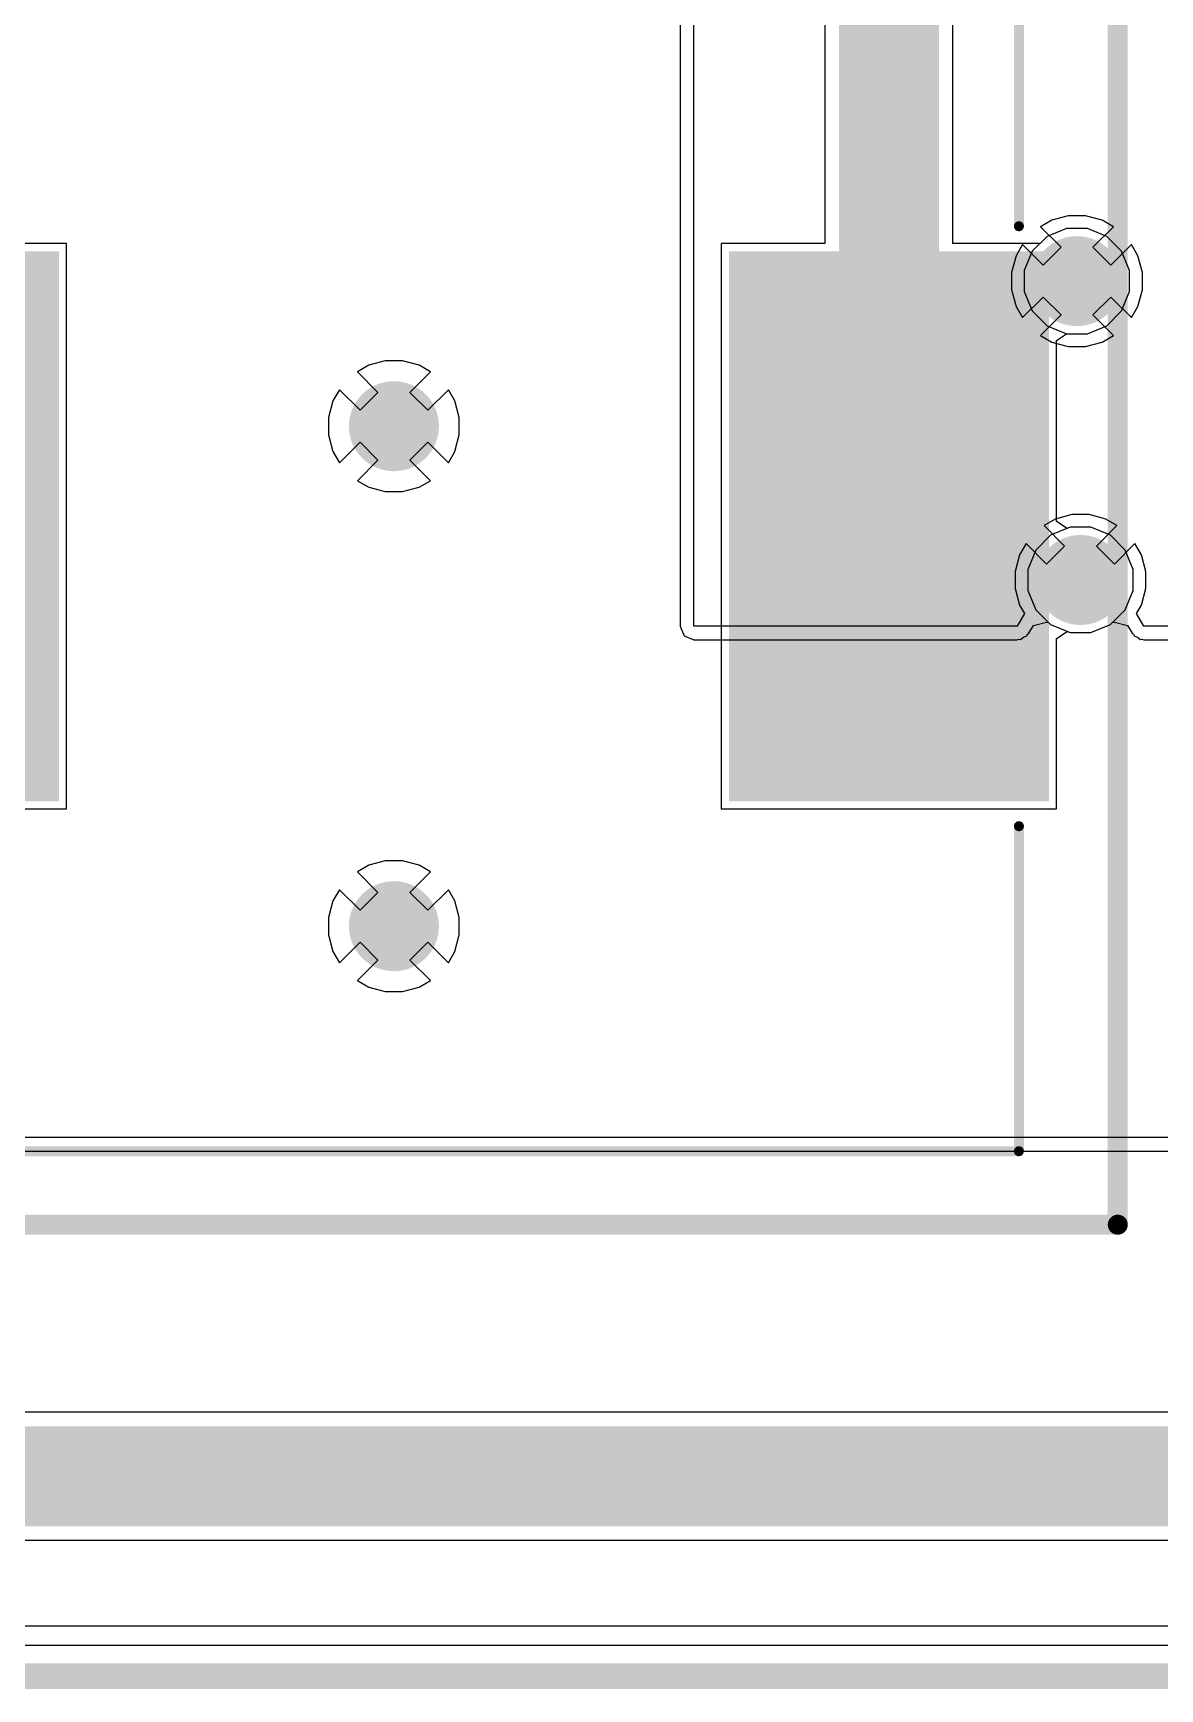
# Model space of a CAD drawing. Header units: inches. Extents: x 3 to 4.98, y 3.05 to 4.16.
# Drawn here: x 4.189 to 4.632, y 3.046 to 3.698 of the extents above; entities that cross this region are included whole.
import ezdxf

# ---------------------------------------------------------------- set-up
doc = ezdxf.new("R2010")
doc.units = ezdxf.units.IN
doc.header["$MEASUREMENT"] = 0
for name, color, linetype in [('Bottom Layer', 5, 'Continuous'), ('Bottom Solder', 6, 'Continuous'), ('Layer 1', 16, 'Continuous'), ('Layer 2', 76, 'Continuous'), ('Mechanical 1', 6, 'Continuous'), ('Mechanical 15', 56, 'Continuous'), ('Top Layer', 1, 'Continuous'), ('Top Overlay', 2, 'Continuous'), ('Top Paste', 8, 'Continuous'), ('Top Solder', 216, 'Continuous'), ('Via Holes', 16, 'Continuous')]:
    doc.layers.add(name, color=color, linetype=linetype)

# ---------------------------------------------------------------- blocks, each defined once
blk = doc.blocks.new('PM127SH330MRC_10')
at = {"layer": 'Top Layer'}
for points in [[(-0.25591, -0.1063), (-0.25591, 0.1063), (-0.13386, 0.1063), (-0.13386, -0.1063)], [(0.13386, -0.1063), (0.13386, 0.1063), (0.25591, 0.1063), (0.25591, -0.1063)]]:
    blk.add_hatch(color=1, dxfattribs=at).paths.add_polyline_path(points)
at = {"layer": 'Top Paste'}
for points in [[(-0.25591, -0.1063), (-0.25591, 0.1063), (-0.13386, 0.1063), (-0.13386, -0.1063)], [(0.13386, -0.1063), (0.13386, 0.1063), (0.25591, 0.1063), (0.25591, -0.1063)]]:
    blk.add_hatch(color=8, dxfattribs=at).paths.add_polyline_path(points)
at = {"layer": 'Top Solder'}
for points in [[(-0.25787, -0.10827), (-0.25787, 0.10827), (-0.13189, 0.10827), (-0.13189, -0.10827)], [(0.13189, -0.10827), (0.13189, 0.10827), (0.25787, 0.10827), (0.25787, -0.10827)]]:
    blk.add_hatch(color=216, dxfattribs=at).paths.add_polyline_path(points)
at = {"layer": 'Mechanical 15'}
for points in [[(-0.285, 0.275, 0.00787, 0.00787, 0), (0.285, 0.275, 0.00787, 0.00787, 0)], [(-0.285, -0.275, 0.00787, 0.00787, 0), (-0.285, 0.275, 0.00787, 0.00787, 0)], [(0.285, -0.275, 0.00787, 0.00787, 0), (0.285, 0.275, 0.00787, 0.00787, 0)], [(-0.285, -0.275, 0.00787, 0.00787, 0), (0.285, -0.275, 0.00787, 0.00787, 0)]]:
    blk.add_lwpolyline(points, format="xyseb", dxfattribs=at)
for points in [[(-0.28697, 0.275, 0.00394, 0.00394, 1), (-0.28303, 0.275, 0.00394, 0.00394, 1)], [(-0.28697, 0.275, 0.00394, 0.00394, 1), (-0.28303, 0.275, 0.00394, 0.00394, 1)], [(0.28303, 0.275, 0.00394, 0.00394, 1), (0.28697, 0.275, 0.00394, 0.00394, 1)], [(0.28303, 0.275, 0.00394, 0.00394, 1), (0.28697, 0.275, 0.00394, 0.00394, 1)], [(-0.28697, -0.275, 0.00394, 0.00394, 1), (-0.28303, -0.275, 0.00394, 0.00394, 1)], [(-0.28697, -0.275, 0.00394, 0.00394, 1), (-0.28303, -0.275, 0.00394, 0.00394, 1)], [(0.28303, -0.275, 0.00394, 0.00394, 1), (0.28697, -0.275, 0.00394, 0.00394, 1)], [(0.28303, -0.275, 0.00394, 0.00394, 1), (0.28697, -0.275, 0.00394, 0.00394, 1)]]:
    blk.add_lwpolyline(points, format="xyseb", close=True, dxfattribs=at)
at = {"layer": 'Top Overlay'}
for points in [[(-0.24606, 0.11811, 0.00394, 0.00394, 0), (-0.24606, 0.24606, 0.00394, 0.00394, 0)], [(-0.24606, 0.24606, 0.00394, 0.00394, 0), (0.24606, 0.24606, 0.00394, 0.00394, 0)], [(0.24606, 0.11811, 0.00394, 0.00394, 0), (0.24606, 0.24606, 0.00394, 0.00394, 0)], [(-0.24606, -0.24606, 0.00394, 0.00394, 0), (-0.24606, -0.11811, 0.00394, 0.00394, 0)], [(0.24606, -0.24606, 0.00394, 0.00394, 0), (0.24606, -0.11811, 0.00394, 0.00394, 0)], [(-0.24606, -0.24606, 0.00394, 0.00394, 0), (0.24606, -0.24606, 0.00394, 0.00394, 0)]]:
    blk.add_lwpolyline(points, format="xyseb", dxfattribs=at)
for points in [[(-0.24705, 0.24606, 0.00197, 0.00197, 1), (-0.24508, 0.24606, 0.00197, 0.00197, 1)], [(-0.24705, 0.24606, 0.00197, 0.00197, 1), (-0.24508, 0.24606, 0.00197, 0.00197, 1)], [(0.24508, 0.24606, 0.00197, 0.00197, 1), (0.24705, 0.24606, 0.00197, 0.00197, 1)], [(0.24508, 0.24606, 0.00197, 0.00197, 1), (0.24705, 0.24606, 0.00197, 0.00197, 1)], [(-0.24705, 0.11811, 0.00197, 0.00197, 1), (-0.24508, 0.11811, 0.00197, 0.00197, 1)], [(0.24508, 0.11811, 0.00197, 0.00197, 1), (0.24705, 0.11811, 0.00197, 0.00197, 1)], [(-0.24705, -0.11811, 0.00197, 0.00197, 1), (-0.24508, -0.11811, 0.00197, 0.00197, 1)], [(0.24508, -0.11811, 0.00197, 0.00197, 1), (0.24705, -0.11811, 0.00197, 0.00197, 1)], [(-0.24705, -0.24606, 0.00197, 0.00197, 1), (-0.24508, -0.24606, 0.00197, 0.00197, 1)], [(-0.24705, -0.24606, 0.00197, 0.00197, 1), (-0.24508, -0.24606, 0.00197, 0.00197, 1)], [(0.24508, -0.24606, 0.00197, 0.00197, 1), (0.24705, -0.24606, 0.00197, 0.00197, 1)], [(0.24508, -0.24606, 0.00197, 0.00197, 1), (0.24705, -0.24606, 0.00197, 0.00197, 1)]]:
    blk.add_lwpolyline(points, format="xyseb", close=True, dxfattribs=at)

msp = doc.modelspace()

# ---------------------------------------------------------------- hatches: boundary and pattern name
at = {"layer": 'Bottom Layer'}
h = msp.add_hatch(color=5, dxfattribs=at)
edge = h.paths.add_edge_path()
edge.add_arc((4.59963, 3.60043), 0.01575, 0, 360)
h = msp.add_hatch(color=5, dxfattribs=at)
edge = h.paths.add_edge_path()
edge.add_arc((4.33071, 3.54331), 0.01575, 0, 360)
h = msp.add_hatch(color=5, dxfattribs=at)
edge = h.paths.add_edge_path()
edge.add_arc((4.60103, 3.48278), 0.01575, 0, 360)
h = msp.add_hatch(color=5, dxfattribs=at)
edge = h.paths.add_edge_path()
edge.add_arc((4.33071, 3.34646), 0.01575, 0, 360)
at = {"layer": 'Bottom Solder'}
h = msp.add_hatch(color=6, dxfattribs=at)
edge = h.paths.add_edge_path()
edge.add_arc((4.59963, 3.60043), 0.01772, 0, 360)
h = msp.add_hatch(color=6, dxfattribs=at)
edge = h.paths.add_edge_path()
edge.add_arc((4.33071, 3.54331), 0.01772, 0, 360)
h = msp.add_hatch(color=6, dxfattribs=at)
edge = h.paths.add_edge_path()
edge.add_arc((4.60103, 3.48278), 0.01772, 0, 360)
h = msp.add_hatch(color=6, dxfattribs=at)
edge = h.paths.add_edge_path()
edge.add_arc((4.33071, 3.34646), 0.01772, 0, 360)
at = {"layer": 'Layer 1'}
h = msp.add_hatch(color=16, dxfattribs=at)
edge = h.paths.add_edge_path()
edge.add_arc((4.59963, 3.60043), 0.01575, 0, 360)
h = msp.add_hatch(color=16, dxfattribs=at)
edge = h.paths.add_edge_path()
edge.add_arc((4.33071, 3.54331), 0.01575, 0, 360)
h = msp.add_hatch(color=16, dxfattribs=at)
edge = h.paths.add_edge_path()
edge.add_arc((4.60103, 3.48278), 0.01575, 0, 360)
h = msp.add_hatch(color=16, dxfattribs=at)
edge = h.paths.add_edge_path()
edge.add_arc((4.33071, 3.34646), 0.01575, 0, 360)
at = {"layer": 'Layer 2'}
h = msp.add_hatch(color=76, dxfattribs=at)
edge = h.paths.add_edge_path()
edge.add_arc((4.59963, 3.60043), 0.01575, 0, 360)
h = msp.add_hatch(color=76, dxfattribs=at)
edge = h.paths.add_edge_path()
edge.add_arc((4.33071, 3.54331), 0.01575, 0, 360)
h = msp.add_hatch(color=76, dxfattribs=at)
edge = h.paths.add_edge_path()
edge.add_arc((4.60103, 3.48278), 0.01575, 0, 360)
h = msp.add_hatch(color=76, dxfattribs=at)
edge = h.paths.add_edge_path()
edge.add_arc((4.33071, 3.34646), 0.01575, 0, 360)
at = {"layer": 'Top Layer'}
h = msp.add_hatch(color=1, dxfattribs=at)
edge = h.paths.add_edge_path()
edge.add_arc((4.59963, 3.60043), 0.01575, 0, 360)
h = msp.add_hatch(color=1, dxfattribs=at)
edge = h.paths.add_edge_path()
edge.add_arc((4.33071, 3.54331), 0.01575, 0, 360)
h = msp.add_hatch(color=1, dxfattribs=at)
edge = h.paths.add_edge_path()
edge.add_arc((4.60103, 3.48278), 0.01575, 0, 360)
h = msp.add_hatch(color=1, dxfattribs=at)
edge = h.paths.add_edge_path()
edge.add_arc((4.33071, 3.34646), 0.01575, 0, 360)
at = {"layer": 'Top Solder'}
h = msp.add_hatch(color=216, dxfattribs=at)
edge = h.paths.add_edge_path()
edge.add_arc((4.59963, 3.60043), 0.01772, 0, 360)
h = msp.add_hatch(color=216, dxfattribs=at)
edge = h.paths.add_edge_path()
edge.add_arc((4.33071, 3.54331), 0.01772, 0, 360)
h = msp.add_hatch(color=216, dxfattribs=at)
edge = h.paths.add_edge_path()
edge.add_arc((4.60103, 3.48278), 0.01772, 0, 360)
h = msp.add_hatch(color=216, dxfattribs=at)
edge = h.paths.add_edge_path()
edge.add_arc((4.33071, 3.34646), 0.01772, 0, 360)
at = {"layer": 'Via Holes'}
h = msp.add_hatch(color=7, dxfattribs=at)
edge = h.paths.add_edge_path()
edge.add_arc((4.59963, 3.60043), 0.00787, 0, 360)
h = msp.add_hatch(color=7, dxfattribs=at)
edge = h.paths.add_edge_path()
edge.add_arc((4.33071, 3.54331), 0.00787, 0, 360)
h = msp.add_hatch(color=7, dxfattribs=at)
edge = h.paths.add_edge_path()
edge.add_arc((4.60103, 3.48278), 0.00787, 0, 360)
h = msp.add_hatch(color=7, dxfattribs=at)
edge = h.paths.add_edge_path()
edge.add_arc((4.33071, 3.34646), 0.00787, 0, 360)

# ---------------------------------------------------------------- linework, layer by layer
at = {"layer": 'Bottom Layer'}
for p, q in [((4.44341, 4.01575), (4.44341, 3.46457)), ((4.44882, 3.46457), (4.44882, 4.01575)), ((4.59624, 3.62618), (4.5897, 3.62442)), ((4.60302, 3.62618), (4.59624, 3.62618)), ((4.60957, 3.62442), (4.60302, 3.62618)), ((4.5897, 3.62442), (4.58527, 3.62187)), ((4.58527, 3.62187), (4.59337, 3.61377)), ((4.6059, 3.61377), (4.614, 3.62187)), ((4.614, 3.62187), (4.60957, 3.62442)), ((4.5782, 3.6148), (4.57564, 3.61037)), ((4.5863, 3.6067), (4.5782, 3.6148)), ((4.59337, 3.61377), (4.5863, 3.6067)), ((4.61297, 3.6067), (4.6059, 3.61377)), ((4.62107, 3.6148), (4.61297, 3.6067)), ((4.62363, 3.61037), (4.62107, 3.6148)), ((4.57564, 3.61037), (4.57389, 3.60382)), ((4.62538, 3.60382), (4.62363, 3.61037)), ((4.57389, 3.60382), (4.57389, 3.59704)), ((4.62538, 3.59704), (4.62538, 3.60382)), ((4.57389, 3.59704), (4.57564, 3.59049)), ((4.5782, 3.58607), (4.5863, 3.59417)), ((4.5863, 3.59417), (4.59337, 3.5871)), ((4.6059, 3.5871), (4.61297, 3.59417)), ((4.61297, 3.59417), (4.62107, 3.58607)), ((4.62363, 3.59049), (4.62538, 3.59704)), ((4.57564, 3.59049), (4.5782, 3.58607)), ((4.59337, 3.5871), (4.58527, 3.57899)), ((4.614, 3.57899), (4.6059, 3.5871)), ((4.62107, 3.58607), (4.62363, 3.59049)), ((4.58527, 3.57899), (4.5897, 3.57644)), ((4.60957, 3.57644), (4.614, 3.57899)), ((4.5897, 3.57644), (4.59624, 3.57468)), ((4.59624, 3.57468), (4.60302, 3.57468)), ((4.60302, 3.57468), (4.60957, 3.57644)), ((4.32077, 3.5673), (4.31634, 3.56474)), ((4.32732, 3.56906), (4.32077, 3.5673)), ((4.3341, 3.56906), (4.32732, 3.56906)), ((4.34065, 3.5673), (4.3341, 3.56906)), ((4.34507, 3.56474), (4.34065, 3.5673)), ((4.31634, 3.56474), (4.32444, 3.55664)), ((4.33697, 3.55664), (4.34507, 3.56474)), ((4.30672, 3.55325), (4.30496, 3.5467)), ((4.30927, 3.55767), (4.30672, 3.55325)), ((4.31737, 3.54957), (4.30927, 3.55767)), ((4.32444, 3.55664), (4.31737, 3.54957)), ((4.34404, 3.54957), (4.33697, 3.55664)), ((4.35215, 3.55767), (4.34404, 3.54957)), ((4.3547, 3.55325), (4.35215, 3.55767)), ((4.35646, 3.5467), (4.3547, 3.55325)), ((4.30496, 3.5467), (4.30496, 3.53992)), ((4.35646, 3.53992), (4.35646, 3.5467)), ((4.30496, 3.53992), (4.30672, 3.53337)), ((4.3547, 3.53337), (4.35646, 3.53992)), ((4.30672, 3.53337), (4.30927, 3.52894)), ((4.30927, 3.52894), (4.31737, 3.53704)), ((4.31737, 3.53704), (4.32444, 3.52997)), ((4.33697, 3.52997), (4.34404, 3.53704)), ((4.34404, 3.53704), (4.35215, 3.52894)), ((4.35215, 3.52894), (4.3547, 3.53337)), ((4.32444, 3.52997), (4.31634, 3.52187)), ((4.34507, 3.52187), (4.33697, 3.52997)), ((4.31634, 3.52187), (4.32077, 3.51931)), ((4.34065, 3.51931), (4.34507, 3.52187)), ((4.32077, 3.51931), (4.32732, 3.51756)), ((4.32732, 3.51756), (4.3341, 3.51756)), ((4.3341, 3.51756), (4.34065, 3.51931)), ((4.59764, 3.50853), (4.59109, 3.50678)), ((4.60442, 3.50853), (4.59764, 3.50853)), ((4.61097, 3.50678), (4.60442, 3.50853)), ((4.59109, 3.50678), (4.58666, 3.50422)), ((4.58666, 3.50422), (4.59476, 3.49612)), ((4.60729, 3.49612), (4.6154, 3.50422)), ((4.6154, 3.50422), (4.61097, 3.50678)), ((4.57959, 3.49715), (4.57704, 3.49272)), ((4.58769, 3.48905), (4.57959, 3.49715)), ((4.59476, 3.49612), (4.58769, 3.48905)), ((4.61436, 3.48905), (4.60729, 3.49612)), ((4.62247, 3.49715), (4.61436, 3.48905)), ((4.62502, 3.49272), (4.62247, 3.49715)), ((4.57704, 3.49272), (4.57528, 3.48617)), ((4.62678, 3.48617), (4.62502, 3.49272)), ((4.57528, 3.48617), (4.57528, 3.47939)), ((4.62678, 3.47939), (4.62678, 3.48617)), ((4.57528, 3.47939), (4.57704, 3.47284)), ((4.62502, 3.47284), (4.62678, 3.47939)), ((4.57893, 3.46957), (4.57604, 3.46457)), ((4.57704, 3.47284), (4.57893, 3.46957)), ((4.62313, 3.46957), (4.62502, 3.47284)), ((4.62602, 3.46457), (4.62313, 3.46957)), ((4.44341, 3.46457), (4.44499, 3.46074)), ((4.57604, 3.46457), (4.44882, 3.46457)), ((4.58015, 3.46142), (4.58073, 3.46186)), ((4.58073, 3.46186), (4.58249, 3.46491)), ((4.58249, 3.46491), (4.58768, 3.46615)), ((4.58768, 3.46615), (4.58846, 3.46601)), ((4.58846, 3.46601), (4.58928, 3.46519)), ((4.58928, 3.46519), (4.5969, 3.46203)), ((4.5969, 3.46203), (4.60516, 3.46203)), ((4.60516, 3.46203), (4.61278, 3.46519)), ((4.61278, 3.46519), (4.6136, 3.46601)), ((4.6136, 3.46601), (4.61438, 3.46615)), ((4.61438, 3.46615), (4.61957, 3.46491)), ((4.61957, 3.46491), (4.62133, 3.46186)), ((4.62133, 3.46186), (4.62191, 3.46142)), ((4.64567, 3.46457), (4.62602, 3.46457)), ((4.44499, 3.46074), (4.44882, 3.45915)), ((4.44882, 3.45915), (4.57604, 3.45915)), ((4.57604, 3.45915), (4.57672, 3.45943)), ((4.57672, 3.45943), (4.57744, 3.45934)), ((4.57744, 3.45934), (4.57856, 3.4602)), ((4.57856, 3.4602), (4.57987, 3.46074)), ((4.57987, 3.46074), (4.58015, 3.46142)), ((4.62191, 3.46142), (4.62219, 3.46074)), ((4.62219, 3.46074), (4.6235, 3.4602)), ((4.6235, 3.4602), (4.62462, 3.45934)), ((4.62462, 3.45934), (4.62534, 3.45943)), ((4.62534, 3.45943), (4.62602, 3.45915)), ((4.62602, 3.45915), (4.64567, 3.45915)), ((4.32077, 3.37045), (4.31634, 3.36789)), ((4.32732, 3.3722), (4.32077, 3.37045)), ((4.3341, 3.3722), (4.32732, 3.3722)), ((4.34065, 3.37045), (4.3341, 3.3722)), ((4.34507, 3.36789), (4.34065, 3.37045)), ((4.31634, 3.36789), (4.32444, 3.35979)), ((4.33697, 3.35979), (4.34507, 3.36789)), ((4.30927, 3.36082), (4.30672, 3.3564)), ((4.31737, 3.35272), (4.30927, 3.36082)), ((4.32444, 3.35979), (4.31737, 3.35272)), ((4.34404, 3.35272), (4.33697, 3.35979)), ((4.35215, 3.36082), (4.34404, 3.35272)), ((4.3547, 3.3564), (4.35215, 3.36082)), ((4.30672, 3.3564), (4.30496, 3.34985)), ((4.35646, 3.34985), (4.3547, 3.3564)), ((4.30496, 3.34985), (4.30496, 3.34307)), ((4.35646, 3.34307), (4.35646, 3.34985)), ((4.30496, 3.34307), (4.30672, 3.33652)), ((4.30927, 3.33209), (4.31737, 3.34019)), ((4.31737, 3.34019), (4.32444, 3.33312)), ((4.33697, 3.33312), (4.34404, 3.34019)), ((4.34404, 3.34019), (4.35215, 3.33209)), ((4.3547, 3.33652), (4.35646, 3.34307)), ((4.30672, 3.33652), (4.30927, 3.33209)), ((4.32444, 3.33312), (4.31634, 3.32502)), ((4.34507, 3.32502), (4.33697, 3.33312)), ((4.35215, 3.33209), (4.3547, 3.33652)), ((4.31634, 3.32502), (4.32077, 3.32246)), ((4.34065, 3.32246), (4.34507, 3.32502)), ((4.32077, 3.32246), (4.32732, 3.32071)), ((4.32732, 3.32071), (4.3341, 3.32071)), ((4.3341, 3.32071), (4.34065, 3.32246)), ((4.64026, 3.26329), (3.96439, 3.26329)), ((3.94504, 3.25787), (4.64567, 3.25787)), ((4.95859, 3.07087), (3.26772, 3.07087))]:
    msp.add_line(p, q, dxfattribs=at)
at = {"layer": 'Layer 1'}
for p, q in [((4.59551, 3.62118), (4.58788, 3.61802)), ((4.60376, 3.62118), (4.59551, 3.62118)), ((4.61139, 3.61802), (4.60376, 3.62118)), ((4.58204, 3.61218), (4.57889, 3.60456)), ((4.58788, 3.61802), (4.58204, 3.61218)), ((4.61722, 3.61218), (4.61139, 3.61802)), ((4.62038, 3.60456), (4.61722, 3.61218)), ((4.57889, 3.60456), (4.57889, 3.5963)), ((4.62038, 3.5963), (4.62038, 3.60456)), ((4.57889, 3.5963), (4.58204, 3.58868)), ((4.61722, 3.58868), (4.62038, 3.5963)), ((4.58204, 3.58868), (4.58788, 3.58284)), ((4.61139, 3.58284), (4.61722, 3.58868)), ((4.58788, 3.58284), (4.59551, 3.57968)), ((4.59551, 3.57968), (4.60376, 3.57968)), ((4.60376, 3.57968), (4.61139, 3.58284)), ((4.32077, 3.5673), (4.31634, 3.56474)), ((4.32732, 3.56906), (4.32077, 3.5673)), ((4.3341, 3.56906), (4.32732, 3.56906)), ((4.34065, 3.5673), (4.3341, 3.56906)), ((4.34507, 3.56474), (4.34065, 3.5673)), ((4.31634, 3.56474), (4.32444, 3.55664)), ((4.33697, 3.55664), (4.34507, 3.56474)), ((4.30672, 3.55325), (4.30496, 3.5467)), ((4.30927, 3.55767), (4.30672, 3.55325)), ((4.31737, 3.54957), (4.30927, 3.55767)), ((4.32444, 3.55664), (4.31737, 3.54957)), ((4.34404, 3.54957), (4.33697, 3.55664)), ((4.35215, 3.55767), (4.34404, 3.54957)), ((4.3547, 3.55325), (4.35215, 3.55767)), ((4.35646, 3.5467), (4.3547, 3.55325)), ((4.30496, 3.5467), (4.30496, 3.53992)), ((4.35646, 3.53992), (4.35646, 3.5467)), ((4.30496, 3.53992), (4.30672, 3.53337)), ((4.3547, 3.53337), (4.35646, 3.53992)), ((4.30672, 3.53337), (4.30927, 3.52894)), ((4.30927, 3.52894), (4.31737, 3.53704)), ((4.31737, 3.53704), (4.32444, 3.52997)), ((4.33697, 3.52997), (4.34404, 3.53704)), ((4.34404, 3.53704), (4.35215, 3.52894)), ((4.35215, 3.52894), (4.3547, 3.53337)), ((4.32444, 3.52997), (4.31634, 3.52187)), ((4.34507, 3.52187), (4.33697, 3.52997)), ((4.31634, 3.52187), (4.32077, 3.51931)), ((4.34065, 3.51931), (4.34507, 3.52187)), ((4.32077, 3.51931), (4.32732, 3.51756)), ((4.32732, 3.51756), (4.3341, 3.51756)), ((4.3341, 3.51756), (4.34065, 3.51931)), ((4.5969, 3.50353), (4.58928, 3.50037)), ((4.60516, 3.50353), (4.5969, 3.50353)), ((4.61278, 3.50037), (4.60516, 3.50353)), ((4.58344, 3.49454), (4.58028, 3.48691)), ((4.58928, 3.50037), (4.58344, 3.49454)), ((4.61862, 3.49454), (4.61278, 3.50037)), ((4.62178, 3.48691), (4.61862, 3.49454)), ((4.58028, 3.48691), (4.58028, 3.47866)), ((4.62178, 3.47866), (4.62178, 3.48691)), ((4.58028, 3.47866), (4.58344, 3.47103)), ((4.61862, 3.47103), (4.62178, 3.47866)), ((4.58344, 3.47103), (4.58928, 3.46519)), ((4.61278, 3.46519), (4.61862, 3.47103)), ((4.58928, 3.46519), (4.5969, 3.46203)), ((4.5969, 3.46203), (4.60516, 3.46203)), ((4.60516, 3.46203), (4.61278, 3.46519)), ((4.32077, 3.37045), (4.31634, 3.36789)), ((4.32732, 3.3722), (4.32077, 3.37045)), ((4.3341, 3.3722), (4.32732, 3.3722)), ((4.34065, 3.37045), (4.3341, 3.3722)), ((4.34507, 3.36789), (4.34065, 3.37045)), ((4.31634, 3.36789), (4.32444, 3.35979)), ((4.33697, 3.35979), (4.34507, 3.36789)), ((4.30927, 3.36082), (4.30672, 3.3564)), ((4.31737, 3.35272), (4.30927, 3.36082)), ((4.32444, 3.35979), (4.31737, 3.35272)), ((4.34404, 3.35272), (4.33697, 3.35979)), ((4.35215, 3.36082), (4.34404, 3.35272)), ((4.3547, 3.3564), (4.35215, 3.36082)), ((4.30672, 3.3564), (4.30496, 3.34985)), ((4.35646, 3.34985), (4.3547, 3.3564)), ((4.30496, 3.34985), (4.30496, 3.34307)), ((4.35646, 3.34307), (4.35646, 3.34985)), ((4.30496, 3.34307), (4.30672, 3.33652)), ((4.30927, 3.33209), (4.31737, 3.34019)), ((4.31737, 3.34019), (4.32444, 3.33312)), ((4.33697, 3.33312), (4.34404, 3.34019)), ((4.34404, 3.34019), (4.35215, 3.33209)), ((4.3547, 3.33652), (4.35646, 3.34307)), ((4.30672, 3.33652), (4.30927, 3.33209)), ((4.32444, 3.33312), (4.31634, 3.32502)), ((4.34507, 3.32502), (4.33697, 3.33312)), ((4.35215, 3.33209), (4.3547, 3.33652)), ((4.31634, 3.32502), (4.32077, 3.32246)), ((4.34065, 3.32246), (4.34507, 3.32502)), ((4.32077, 3.32246), (4.32732, 3.32071)), ((4.32732, 3.32071), (4.3341, 3.32071)), ((4.3341, 3.32071), (4.34065, 3.32246)), ((4.95859, 3.06322), (3.01417, 3.06322))]:
    msp.add_line(p, q, dxfattribs=at)
at = {"layer": 'Layer 2'}
for p, q in [((4.59551, 3.62118), (4.58788, 3.61802)), ((4.60376, 3.62118), (4.59551, 3.62118)), ((4.61139, 3.61802), (4.60376, 3.62118)), ((4.58204, 3.61218), (4.57889, 3.60456)), ((4.58788, 3.61802), (4.58204, 3.61218)), ((4.61722, 3.61218), (4.61139, 3.61802)), ((4.62038, 3.60456), (4.61722, 3.61218)), ((4.57889, 3.60456), (4.57889, 3.5963)), ((4.62038, 3.5963), (4.62038, 3.60456)), ((4.57889, 3.5963), (4.58204, 3.58868)), ((4.61722, 3.58868), (4.62038, 3.5963)), ((4.58204, 3.58868), (4.58788, 3.58284)), ((4.61139, 3.58284), (4.61722, 3.58868)), ((4.58788, 3.58284), (4.59551, 3.57968)), ((4.59551, 3.57968), (4.60376, 3.57968)), ((4.60376, 3.57968), (4.61139, 3.58284)), ((4.32077, 3.5673), (4.31634, 3.56474)), ((4.32732, 3.56906), (4.32077, 3.5673)), ((4.3341, 3.56906), (4.32732, 3.56906)), ((4.34065, 3.5673), (4.3341, 3.56906)), ((4.34507, 3.56474), (4.34065, 3.5673)), ((4.31634, 3.56474), (4.32444, 3.55664)), ((4.33697, 3.55664), (4.34507, 3.56474)), ((4.30672, 3.55325), (4.30496, 3.5467)), ((4.30927, 3.55767), (4.30672, 3.55325)), ((4.31737, 3.54957), (4.30927, 3.55767)), ((4.32444, 3.55664), (4.31737, 3.54957)), ((4.34404, 3.54957), (4.33697, 3.55664)), ((4.35215, 3.55767), (4.34404, 3.54957)), ((4.3547, 3.55325), (4.35215, 3.55767)), ((4.35646, 3.5467), (4.3547, 3.55325)), ((4.30496, 3.5467), (4.30496, 3.53992)), ((4.35646, 3.53992), (4.35646, 3.5467)), ((4.30496, 3.53992), (4.30672, 3.53337)), ((4.3547, 3.53337), (4.35646, 3.53992)), ((4.30672, 3.53337), (4.30927, 3.52894)), ((4.30927, 3.52894), (4.31737, 3.53704)), ((4.31737, 3.53704), (4.32444, 3.52997)), ((4.33697, 3.52997), (4.34404, 3.53704)), ((4.34404, 3.53704), (4.35215, 3.52894)), ((4.35215, 3.52894), (4.3547, 3.53337)), ((4.32444, 3.52997), (4.31634, 3.52187)), ((4.34507, 3.52187), (4.33697, 3.52997)), ((4.31634, 3.52187), (4.32077, 3.51931)), ((4.34065, 3.51931), (4.34507, 3.52187)), ((4.32077, 3.51931), (4.32732, 3.51756)), ((4.32732, 3.51756), (4.3341, 3.51756)), ((4.3341, 3.51756), (4.34065, 3.51931)), ((4.5969, 3.50353), (4.58928, 3.50037)), ((4.60516, 3.50353), (4.5969, 3.50353)), ((4.61278, 3.50037), (4.60516, 3.50353)), ((4.58344, 3.49454), (4.58028, 3.48691)), ((4.58928, 3.50037), (4.58344, 3.49454)), ((4.61862, 3.49454), (4.61278, 3.50037)), ((4.62178, 3.48691), (4.61862, 3.49454)), ((4.58028, 3.48691), (4.58028, 3.47866)), ((4.62178, 3.47866), (4.62178, 3.48691)), ((4.58028, 3.47866), (4.58344, 3.47103)), ((4.61862, 3.47103), (4.62178, 3.47866)), ((4.58344, 3.47103), (4.58928, 3.46519)), ((4.61278, 3.46519), (4.61862, 3.47103)), ((4.58928, 3.46519), (4.5969, 3.46203)), ((4.5969, 3.46203), (4.60516, 3.46203)), ((4.60516, 3.46203), (4.61278, 3.46519)), ((4.32077, 3.37045), (4.31634, 3.36789)), ((4.32732, 3.3722), (4.32077, 3.37045)), ((4.3341, 3.3722), (4.32732, 3.3722)), ((4.34065, 3.37045), (4.3341, 3.3722)), ((4.34507, 3.36789), (4.34065, 3.37045)), ((4.31634, 3.36789), (4.32444, 3.35979)), ((4.33697, 3.35979), (4.34507, 3.36789)), ((4.30927, 3.36082), (4.30672, 3.3564)), ((4.31737, 3.35272), (4.30927, 3.36082)), ((4.32444, 3.35979), (4.31737, 3.35272)), ((4.34404, 3.35272), (4.33697, 3.35979)), ((4.35215, 3.36082), (4.34404, 3.35272)), ((4.3547, 3.3564), (4.35215, 3.36082)), ((4.30672, 3.3564), (4.30496, 3.34985)), ((4.35646, 3.34985), (4.3547, 3.3564)), ((4.30496, 3.34985), (4.30496, 3.34307)), ((4.35646, 3.34307), (4.35646, 3.34985)), ((4.30496, 3.34307), (4.30672, 3.33652)), ((4.30927, 3.33209), (4.31737, 3.34019)), ((4.31737, 3.34019), (4.32444, 3.33312)), ((4.33697, 3.33312), (4.34404, 3.34019)), ((4.34404, 3.34019), (4.35215, 3.33209)), ((4.3547, 3.33652), (4.35646, 3.34307)), ((4.30672, 3.33652), (4.30927, 3.33209)), ((4.32444, 3.33312), (4.31634, 3.32502)), ((4.34507, 3.32502), (4.33697, 3.33312)), ((4.35215, 3.33209), (4.3547, 3.33652)), ((4.31634, 3.32502), (4.32077, 3.32246)), ((4.34065, 3.32246), (4.34507, 3.32502)), ((4.32077, 3.32246), (4.32732, 3.32071)), ((4.32732, 3.32071), (4.3341, 3.32071)), ((4.3341, 3.32071), (4.34065, 3.32246)), ((4.95859, 3.06322), (3.01417, 3.06322))]:
    msp.add_line(p, q, dxfattribs=at)
at = {"layer": 'Mechanical 1'}
msp.add_lwpolyline([(3.01213, 3.05118, 0.01, 0.01, 0), (4.96063, 3.05118, 0.01, 0.01, 0)], format="xyseb", dxfattribs=at)
at = {"layer": 'Top Layer'}
for p, q in [((4.50042, 3.77953), (4.50042, 3.61524)), ((4.55076, 3.61524), (4.55076, 3.75436)), ((4.59551, 3.62118), (4.58788, 3.61802)), ((4.60376, 3.62118), (4.59551, 3.62118)), ((4.61139, 3.61802), (4.60376, 3.62118)), ((4.20185, 3.61524), (4.0698, 3.61524)), ((4.20185, 3.39264), (4.20185, 3.61524)), ((4.50042, 3.61524), (4.45957, 3.61524)), ((4.45957, 3.61524), (4.45957, 3.39264)), ((4.5851, 3.61524), (4.55076, 3.61524)), ((4.58788, 3.61802), (4.5851, 3.61524)), ((4.61722, 3.61218), (4.61139, 3.61802)), ((4.62038, 3.60456), (4.61722, 3.61218)), ((4.62038, 3.5963), (4.62038, 3.60456)), ((4.61722, 3.58868), (4.62038, 3.5963)), ((4.61139, 3.58284), (4.61722, 3.58868)), ((4.59161, 3.57708), (4.59551, 3.57968)), ((4.59551, 3.57968), (4.60376, 3.57968)), ((4.60376, 3.57968), (4.61139, 3.58284)), ((4.59161, 3.50584), (4.59161, 3.57708)), ((4.32077, 3.5673), (4.31634, 3.56474)), ((4.32732, 3.56906), (4.32077, 3.5673)), ((4.3341, 3.56906), (4.32732, 3.56906)), ((4.34065, 3.5673), (4.3341, 3.56906)), ((4.34507, 3.56474), (4.34065, 3.5673)), ((4.31634, 3.56474), (4.32444, 3.55664)), ((4.33697, 3.55664), (4.34507, 3.56474)), ((4.30672, 3.55325), (4.30496, 3.5467)), ((4.30927, 3.55767), (4.30672, 3.55325)), ((4.31737, 3.54957), (4.30927, 3.55767)), ((4.32444, 3.55664), (4.31737, 3.54957)), ((4.34404, 3.54957), (4.33697, 3.55664)), ((4.35215, 3.55767), (4.34404, 3.54957)), ((4.3547, 3.55325), (4.35215, 3.55767)), ((4.35646, 3.5467), (4.3547, 3.55325)), ((4.30496, 3.5467), (4.30496, 3.53992)), ((4.35646, 3.53992), (4.35646, 3.5467)), ((4.30496, 3.53992), (4.30672, 3.53337)), ((4.3547, 3.53337), (4.35646, 3.53992)), ((4.30672, 3.53337), (4.30927, 3.52894)), ((4.30927, 3.52894), (4.31737, 3.53704)), ((4.31737, 3.53704), (4.32444, 3.52997)), ((4.33697, 3.52997), (4.34404, 3.53704)), ((4.34404, 3.53704), (4.35215, 3.52894)), ((4.35215, 3.52894), (4.3547, 3.53337)), ((4.32444, 3.52997), (4.31634, 3.52187)), ((4.34507, 3.52187), (4.33697, 3.52997)), ((4.31634, 3.52187), (4.32077, 3.51931)), ((4.34065, 3.51931), (4.34507, 3.52187)), ((4.32077, 3.51931), (4.32732, 3.51756)), ((4.32732, 3.51756), (4.3341, 3.51756)), ((4.3341, 3.51756), (4.34065, 3.51931)), ((4.59577, 3.50306), (4.59161, 3.50584)), ((4.5969, 3.50353), (4.59577, 3.50306)), ((4.60516, 3.50353), (4.5969, 3.50353)), ((4.61278, 3.50037), (4.60516, 3.50353)), ((4.61862, 3.49454), (4.61278, 3.50037)), ((4.62178, 3.48691), (4.61862, 3.49454)), ((4.62178, 3.47866), (4.62178, 3.48691)), ((4.61862, 3.47103), (4.62178, 3.47866)), ((4.61278, 3.46519), (4.61862, 3.47103)), ((4.59161, 3.45973), (4.59577, 3.4625)), ((4.59577, 3.4625), (4.5969, 3.46203)), ((4.5969, 3.46203), (4.60516, 3.46203)), ((4.60516, 3.46203), (4.61278, 3.46519)), ((4.59161, 3.39264), (4.59161, 3.45973)), ((4.0698, 3.39264), (4.20185, 3.39264)), ((4.45957, 3.39264), (4.59161, 3.39264)), ((4.32077, 3.37045), (4.31634, 3.36789)), ((4.32732, 3.3722), (4.32077, 3.37045)), ((4.3341, 3.3722), (4.32732, 3.3722)), ((4.34065, 3.37045), (4.3341, 3.3722)), ((4.34507, 3.36789), (4.34065, 3.37045)), ((4.31634, 3.36789), (4.32444, 3.35979)), ((4.33697, 3.35979), (4.34507, 3.36789)), ((4.30927, 3.36082), (4.30672, 3.3564)), ((4.31737, 3.35272), (4.30927, 3.36082)), ((4.32444, 3.35979), (4.31737, 3.35272)), ((4.34404, 3.35272), (4.33697, 3.35979)), ((4.35215, 3.36082), (4.34404, 3.35272)), ((4.3547, 3.3564), (4.35215, 3.36082)), ((4.30672, 3.3564), (4.30496, 3.34985)), ((4.35646, 3.34985), (4.3547, 3.3564)), ((4.30496, 3.34985), (4.30496, 3.34307)), ((4.35646, 3.34307), (4.35646, 3.34985)), ((4.30496, 3.34307), (4.30672, 3.33652)), ((4.30927, 3.33209), (4.31737, 3.34019)), ((4.31737, 3.34019), (4.32444, 3.33312)), ((4.33697, 3.33312), (4.34404, 3.34019)), ((4.34404, 3.34019), (4.35215, 3.33209)), ((4.3547, 3.33652), (4.35646, 3.34307)), ((4.30672, 3.33652), (4.30927, 3.33209)), ((4.32444, 3.33312), (4.31634, 3.32502)), ((4.34507, 3.32502), (4.33697, 3.33312)), ((4.35215, 3.33209), (4.3547, 3.33652)), ((4.31634, 3.32502), (4.32077, 3.32246)), ((4.34065, 3.32246), (4.34507, 3.32502)), ((4.32077, 3.32246), (4.32732, 3.32071)), ((4.32732, 3.32071), (4.3341, 3.32071)), ((4.3341, 3.32071), (4.34065, 3.32246)), ((4.65493, 3.15509), (3.82145, 3.15509)), ((3.81102, 3.10475), (4.66535, 3.10475)), ((4.95859, 3.06322), (3.01417, 3.06322))]:
    msp.add_line(p, q, dxfattribs=at)
for points in [[(4.52559, 3.50394, 0.03937, 0.03937, 0), (4.52559, 3.77953, 0.03937, 0.03937, 0)], [(3.81102, 3.12992, 0.03937, 0.03937, 0), (4.66535, 3.12992, 0.03937, 0.03937, 0)]]:
    msp.add_lwpolyline(points, format="xyseb", dxfattribs=at)
msp.add_lwpolyline([(4.51575, 3.50394, 0.01969, 0.01969, 1), (4.53543, 3.50394, 0.01969, 0.01969, 1)], format="xyseb", close=True, dxfattribs=at)

# ---------------------------------------------------------------- block references
msp.add_blockref('PM127SH330MRC_10', (4.33071, 3.50394))

doc.saveas('drawing.dxf')
